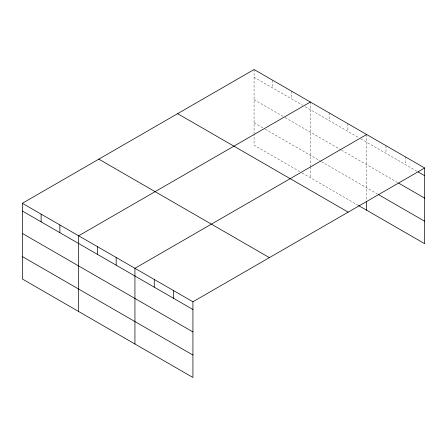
<?xml version="1.0" encoding="UTF-8"?>
<svg xmlns="http://www.w3.org/2000/svg" width="447" height="447" viewBox="0 0 447 447"><rect width="100%" height="100%" fill="white"/><g stroke="black" fill="none" stroke-linecap="round" stroke-linejoin="round"><path stroke-width="0.34" stroke-dasharray="2.23 1.68" d="M254.075 77.225L302.742 105.324M305.089 106.677L358.444 137.486M360.79 138.838L416.794 171.173M254.075 99.664L284.566 117.265M285.152 117.606L340.854 149.767M341.441 150.103L398.07 182.801M254.075 122.78L264.63 128.876M265.216 129.211L320.918 161.373M321.505 161.713L377.531 194.054M299.808 171.62L254.075 145.219L254.075 134.34M302.155 172.978L357.857 205.139M405.317 156.836L405.317 164.546M385.984 145.677L385.984 153.388M366.652 134.513L366.652 200.016M347.889 123.685L347.889 131.39M329.126 112.851L329.126 120.556M310.363 102.017L310.363 166.155M310.363 166.837L310.363 177.716M291.6 91.182L291.6 98.893M272.838 80.348L272.838 88.059M254.075 69.52L254.075 133.659"/><path stroke-width="0.67" d="M22.35 203.301L192.925 301.781L192.925 377.48L22.35 279.001L22.35 203.301L254.075 69.52L424.65 167.999L424.65 243.699L358.444 205.475M310.363 102.017L78.638 235.798L78.638 311.498M366.652 134.513L134.933 268.301L134.933 344M192.925 301.781L424.65 167.999M418.006 171.871L424.65 175.71M398.674 183.147L424.65 198.144M378.134 194.406L424.65 221.259M177.604 113.667L348.179 212.146M98.821 159.154L269.396 257.634M22.35 211.012L192.925 309.492M22.35 233.446L192.925 331.931M22.35 256.561L192.925 355.047M366.652 201.373L366.652 210.213M173.592 290.623L173.592 298.333M154.265 279.459L154.265 287.17M116.17 257.466L116.17 265.177M97.401 246.632L97.401 254.343M59.876 224.97L59.876 232.675M41.113 214.135L41.113 221.841"/></g></svg>
